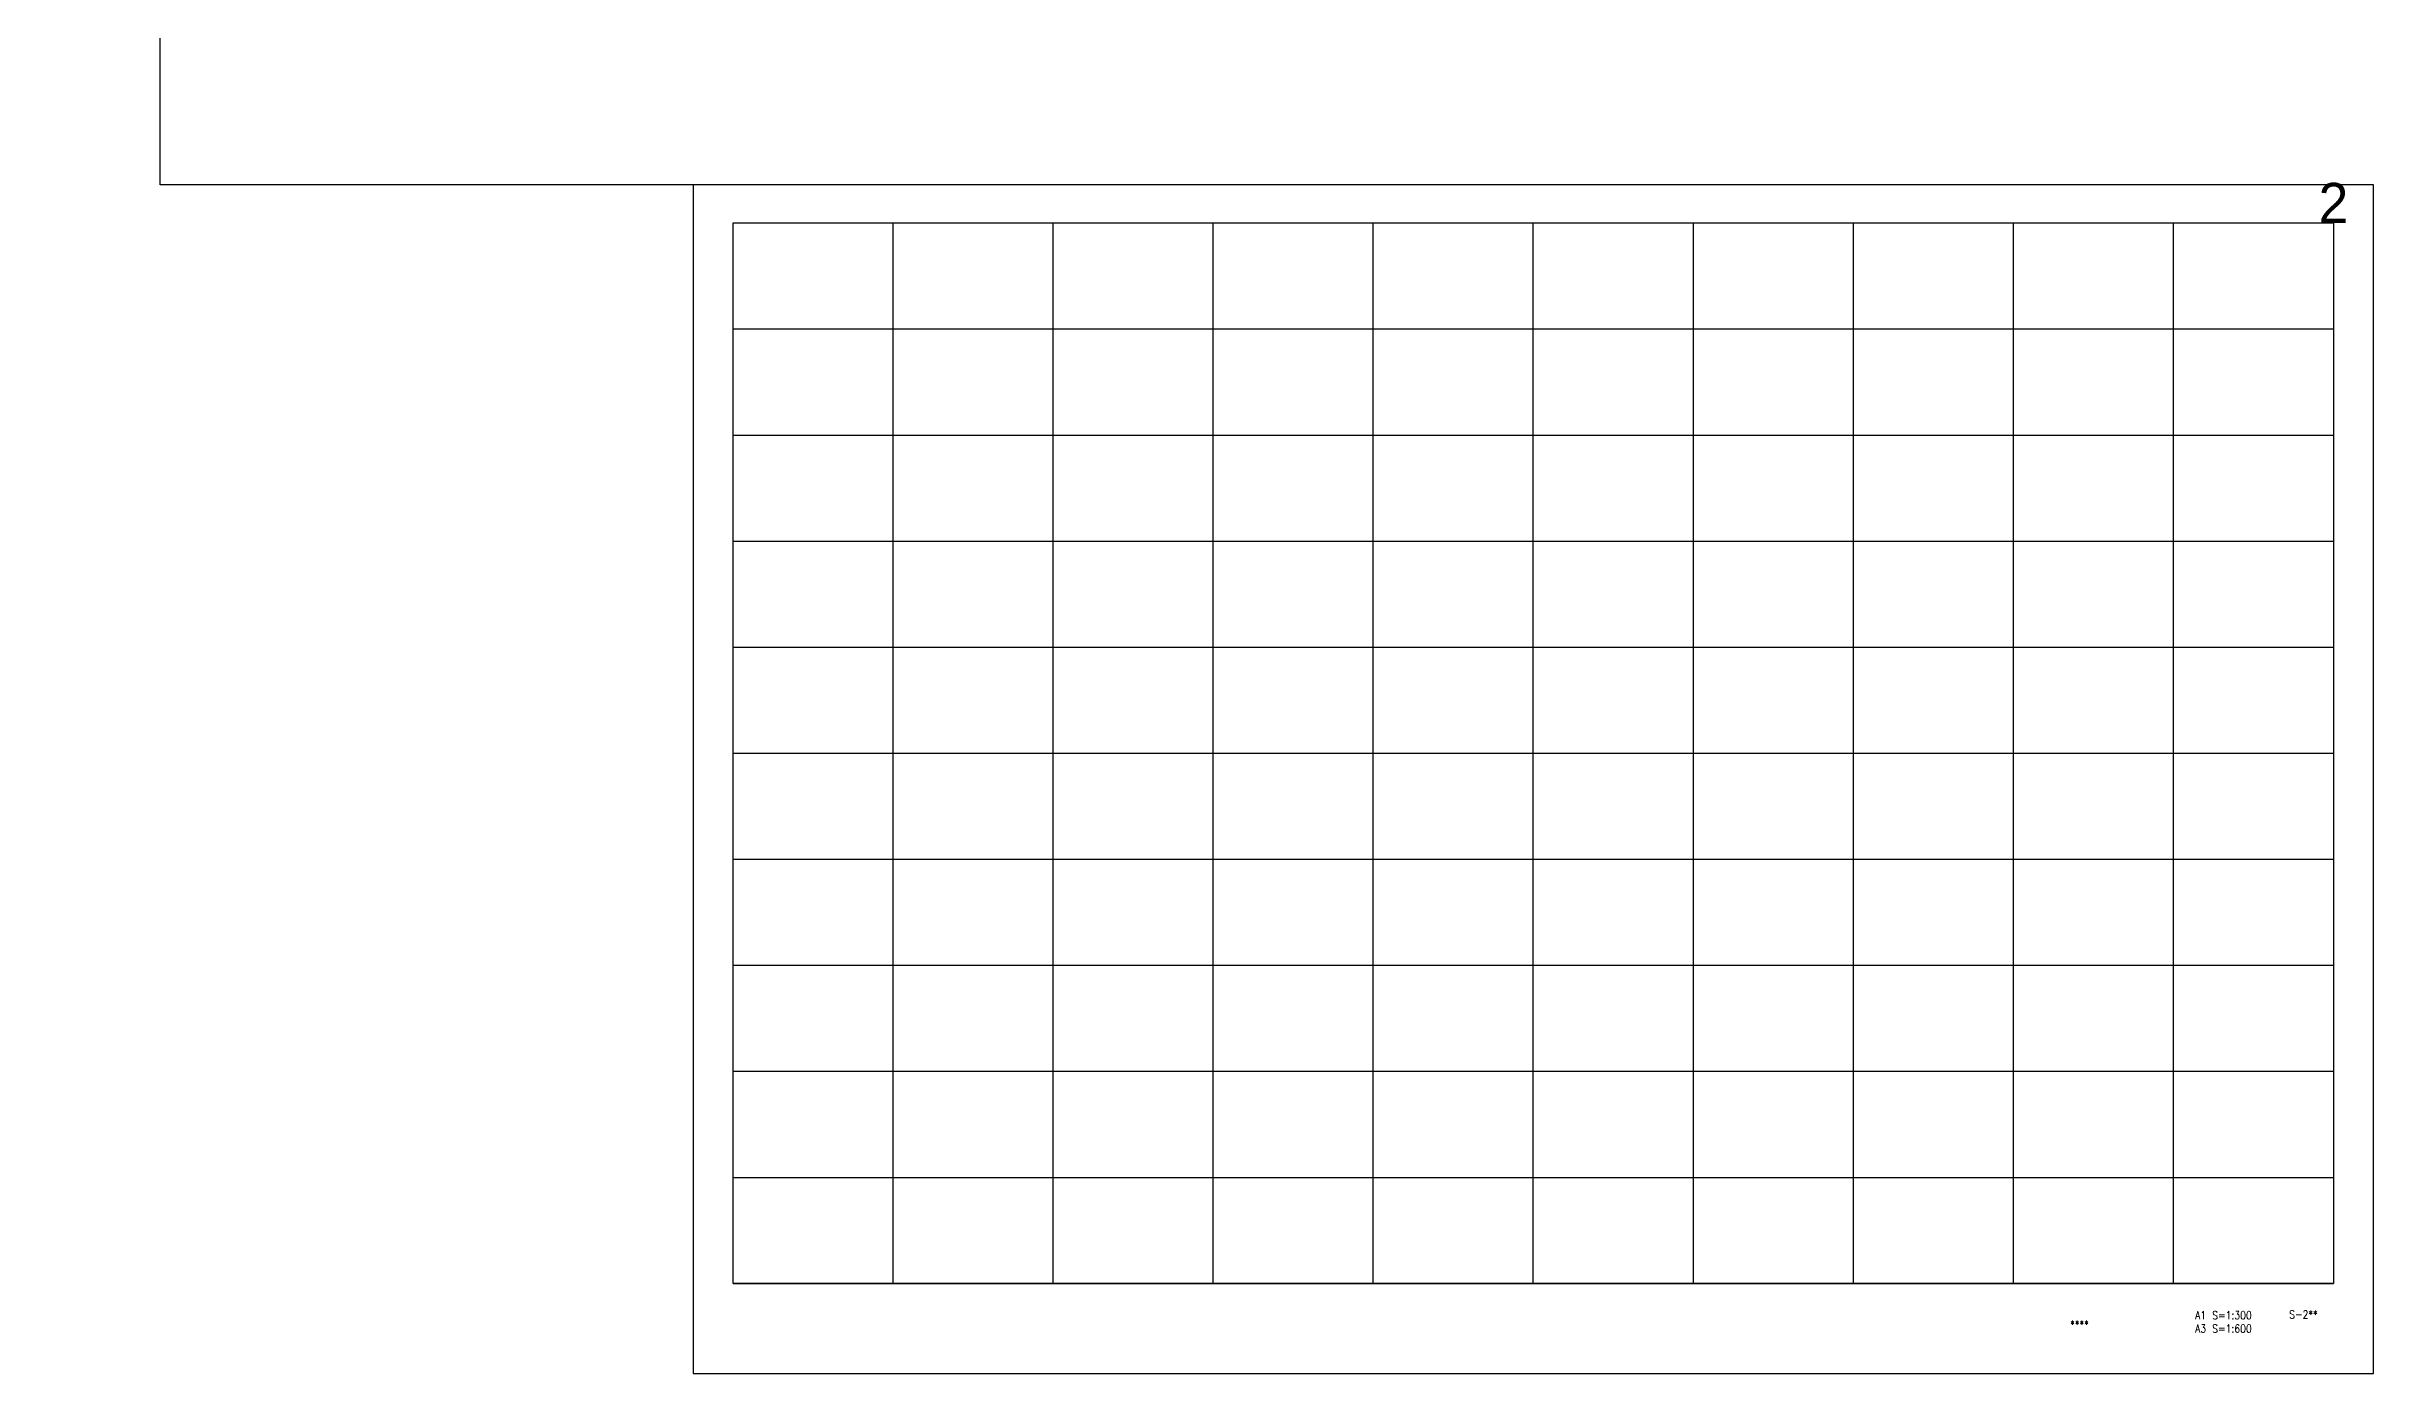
# Model space of a CAD drawing. Extents: x -129301 to 1296000, y -2685600 to 164981.
# Drawn here: x -129301 to 336000, y -509600 to -244346 of the extents above; entities that cross this region are included whole.
import ezdxf
from ezdxf.enums import TextEntityAlignment as Align

# ---------------------------------------------------------------- set-up
doc = ezdxf.new("R2010")
doc.units = 0
doc.header["$MEASUREMENT"] = 0
doc.layers.get('Defpoints').update_dxf_attribs({"color": 251, "linetype": 'CONTINUOUS'})
doc.layers.add('99_レイアウト枠', color=251, linetype='CONTINUOUS', plot=False)
doc.layers.add('99_頁番号', color=6, linetype='CONTINUOUS')
doc.styles.add('DRACAD', font='txt', dxfattribs={"width": 0.85, "bigfont": 'extfont2'})
doc.styles.get("Standard").update_dxf_attribs({"font": 'Osaka.ttc'})
doc.dimstyles.get("Standard").update_dxf_attribs({"dimtxt": 0.18, "dimasz": 0.18, "dimexe": 0.18, "dimexo": 0.0625, "dimgap": 0.09, "dimtad": 0, "dimtih": 1, "dimtoh": 1, "dimdec": 4, "dimzin": 0, "dimdsep": 46, "dimtxsty": 'Standard', "dimcen": 0.09, "dimadec": 0, "dimazin": 0, "dimtfac": 1, "dimtdec": 4, "dimtofl": 0, "dimtmove": 0, "dimatfit": 3, "dimfxl": 1, "dimtolj": 1, "dimtzin": 0, "dimarcsym": 0})

# ---------------------------------------------------------------- blocks, each defined once
blk = doc.blocks.new('*D7831')
at = {"layer": '99_レイアウト枠', "color": 0, "lineweight": -2}
for p, q in [((-0.0625, 0), (-106586.48306, 0)), ((-106586.30306, -0.18), (-106586.30306, -130694.91)), ((-106586.30306, -271999.82), (-106586.30306, -141305.09)), ((-0.0625, -272000), (-106586.48306, -272000))]:
    blk.add_line(p, q, dxfattribs=at)
at = {"layer": '99_レイアウト枠', "color": 0}
for points in [[(-106586.27306, -0.18), (-106586.33306, -0.18), (-106586.30306, 0)], [(-106586.33306, -271999.82), (-106586.27306, -271999.82), (-106586.30306, -272000)]]:
    blk.add_solid(points, dxfattribs=at)
at = {"layer": 'Defpoints', "color": 0}
for p in [(0, 0), (-106586.30306, -272000), (0, -272000)]:
    blk.add_point(p, dxfattribs=at)
at = {"layer": '99_レイアウト枠', "color": 0, "insert": (-106586.30306, -136000), "char_height": 10000, "attachment_point": 5}
blk.add_mtext('\\A1;272000', dxfattribs=at)

msp = doc.modelspace()

# ---------------------------------------------------------------- linework, layer by layer
at = {"layer": '99_レイアウト枠'}
for p, q in [((8000, -491600), (8000, -279600)), ((40000, -491600), (40000, -279600)), ((72000, -491600), (72000, -279600)), ((104000, -491600), (104000, -279600)), ((136000, -491600), (136000, -279600)), ((168000, -491600), (168000, -279600)), ((199999.99992, -491600), (199999.99992, -279600)), ((231999.99992, -491600), (231999.99992, -279600)), ((263999.99992, -491600), (263999.99992, -279600)), ((295999.99992, -491600), (295999.99992, -279600)), ((8000, -300800), (327999.99985, -300800)), ((8000, -322000), (327999.99985, -322000)), ((8000, -343200), (327999.99985, -343200)), ((8000, -364400), (327999.99985, -364400)), ((8000, -385600), (327999.99985, -385600)), ((8000, -406800), (327999.99985, -406800)), ((8000, -428000), (327999.99985, -428000)), ((8000, -449200), (327999.99985, -449200)), ((8000, -470400), (327999.99985, -470400)), ((8000, -491600), (327999.99985, -491600))]:
    msp.add_line(p, q, dxfattribs=at)
for points in [[(0, -509600), (336000, -509600), (336000, -272000), (0, -272000)], [(8000, -279600), (327999.99985, -279600), (327999.99985, -491600), (8000, -491600)]]:
    msp.add_lwpolyline(points, close=True, dxfattribs=at)

# ---------------------------------------------------------------- texts
msp.add_text('2', height=8000, dxfattribs=at).set_placement((327999.99985, -279600), align=Align.CENTER)
at = {"layer": '99_頁番号', "char_height": 1600, "attachment_point": 5, "style": 'DRACAD'}
for s, insert in [('A1 S=1:300^JA3 S=1:600', (305999.99985, -499297.27463)), ('{S-2**}', (321999.99985, -497800)), ('{  ****  }', (275999.99985, -499800))]:
    msp.add_mtext(s, dxfattribs=dict(at, insert=insert))

# ---------------------------------------------------------------- dimensions: what is measured, and where the dimension line sits
at = {"layer": '99_レイアウト枠'}
dim = msp.add_linear_dim(base=(-106586.30306, -272000), p1=(0, 0), p2=(0, -272000), angle=90, dimstyle='Standard', override={"dimtxt": 10000, "dimdec": 0}, dxfattribs=at)
dim.commit()
dim.dimension.update_dxf_attribs({"geometry": '*D7831', "text_midpoint": (-106586.30306, -136000)})

doc.saveas('drawing.dxf')
